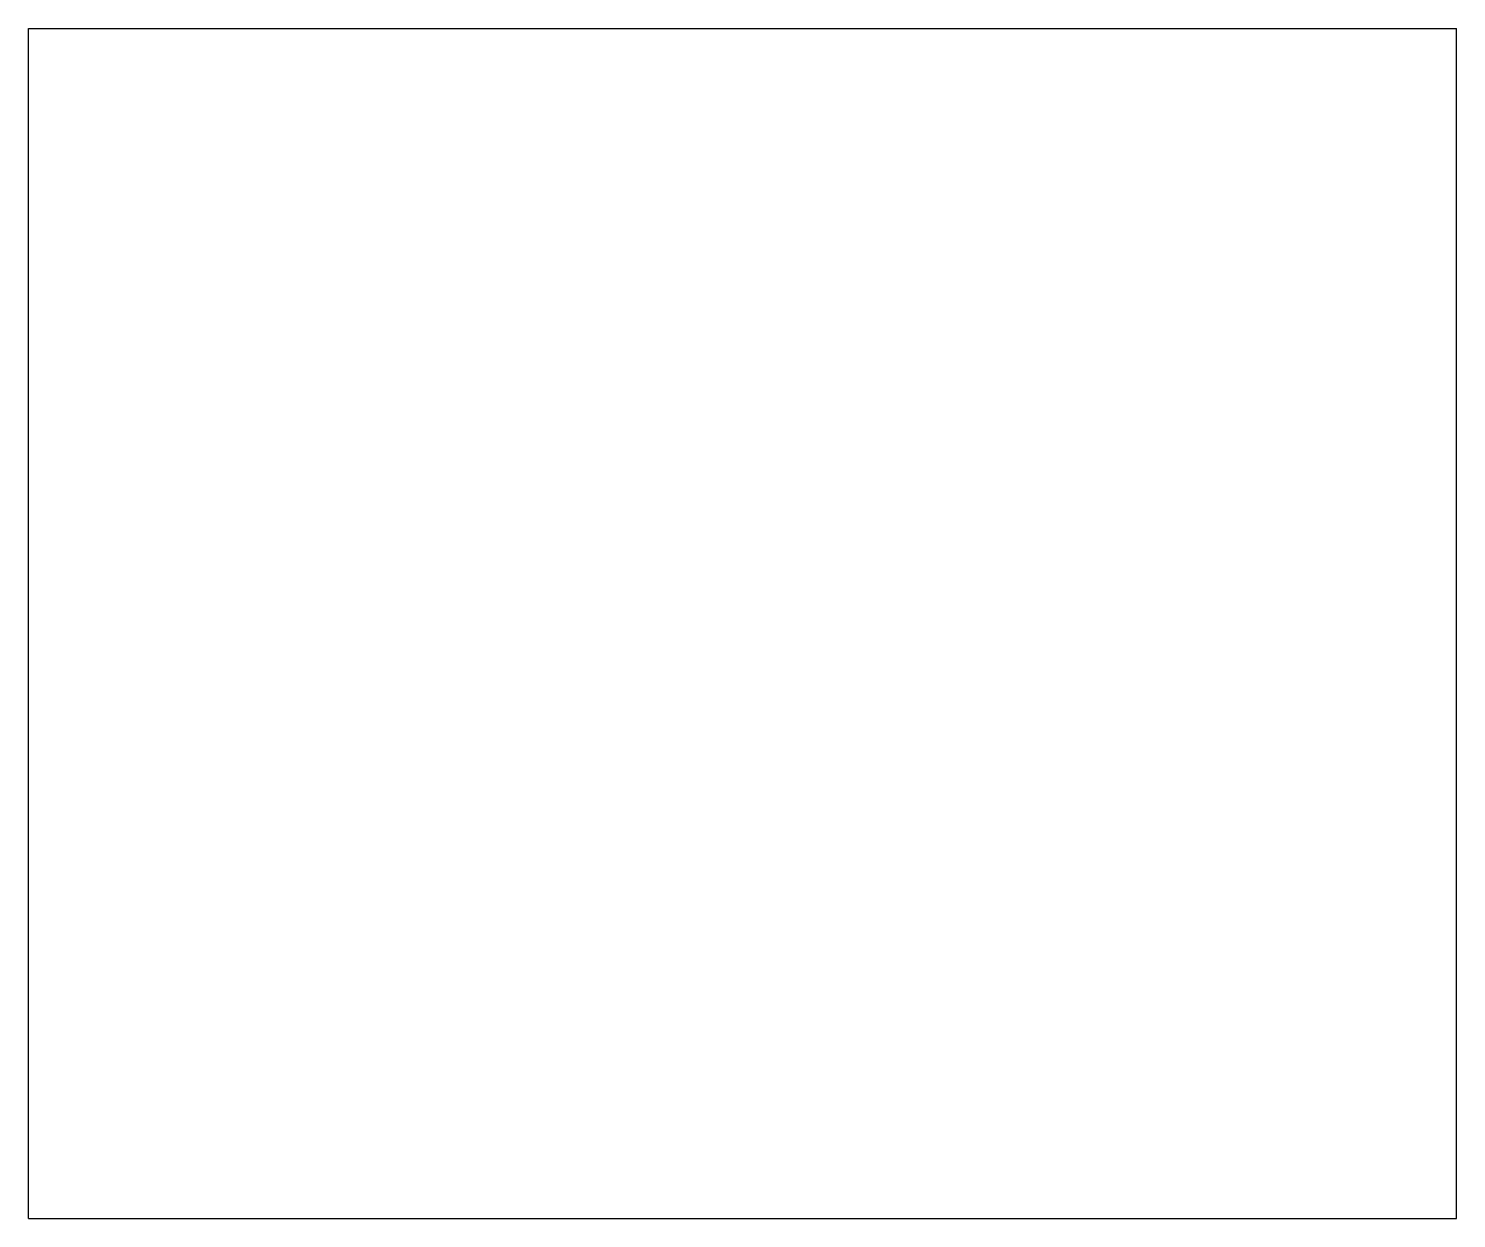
# Model space of a CAD drawing. Header units: metres. Extents: x 0 to 6, y 0 to 5.
import ezdxf

# ---------------------------------------------------------------- set-up
doc = ezdxf.new("R2010")
doc.units = ezdxf.units.M
for name, color, linetype in [('Column_400x400', 7, 'CONTINUOUS'), ('RHS_200x100x8', 7, 'CONTINUOUS'), ('UB_406x178x60', 7, 'CONTINUOUS')]:
    doc.layers.add(name, color=color, linetype=linetype)

msp = doc.modelspace()

# ---------------------------------------------------------------- linework, layer by layer
at = {"layer": 'Column_400x400'}
for p, q in [((0, 5), (0, 5, 3.5)), ((0, 5, 3.5), (0, 5, 7)), ((6, 5), (6, 5, 3.5)), ((6, 5, 3.5), (6, 5, 7)), ((0, 0), (0, 0, 3.5)), ((0, 0, 3.5), (0, 0, 7)), ((6, 0), (6, 0, 3.5)), ((6, 0, 3.5), (6, 0, 7))]:
    msp.add_line(p, q, dxfattribs=at)
at = {"layer": 'RHS_200x100x8'}
for p, q in [((0, 5, 7), (6, 5, 7)), ((0, 0, 7), (0, 5, 7)), ((6, 0, 7), (6, 5, 7)), ((0, 0, 7), (6, 0, 7))]:
    msp.add_line(p, q, dxfattribs=at)
at = {"layer": 'UB_406x178x60'}
for p, q in [((0, 5, 3.5), (6, 5, 3.5)), ((0, 0, 3.5), (0, 5, 3.5)), ((6, 0, 3.5), (6, 5, 3.5)), ((0, 0, 3.5), (3, 0, 3.5)), ((3, 0, 3.5), (6, 0, 3.5))]:
    msp.add_line(p, q, dxfattribs=at)

doc.saveas('drawing.dxf')
